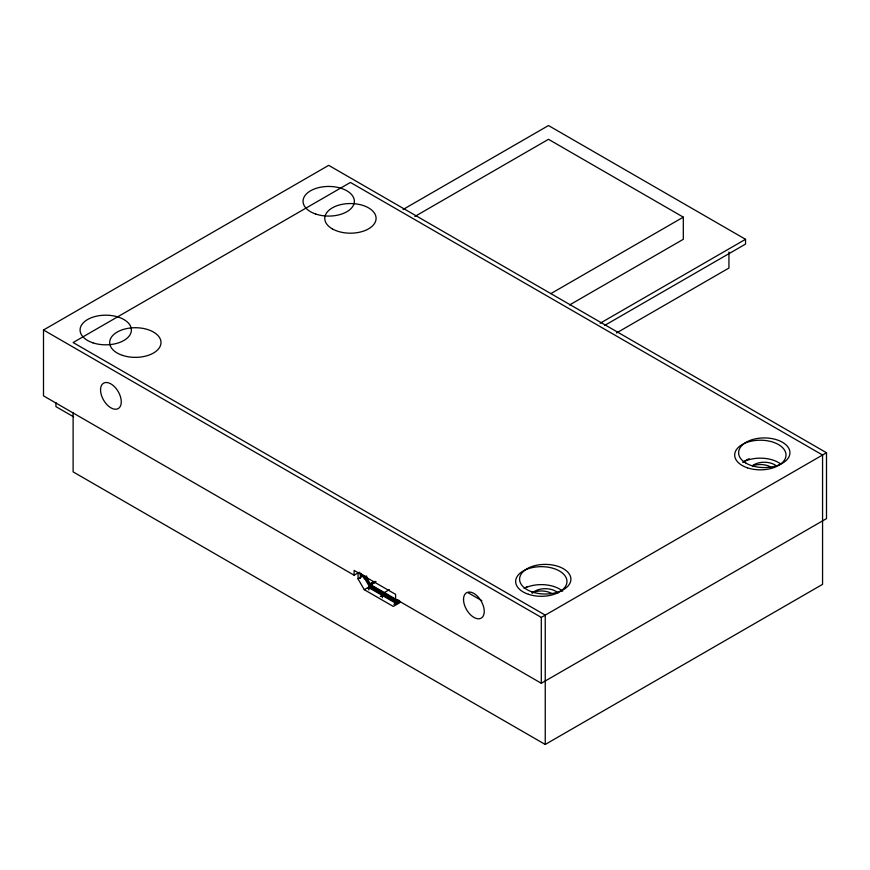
<?xml version="1.0" encoding="UTF-8"?>
<svg xmlns="http://www.w3.org/2000/svg" width="870" height="870" viewBox="0 0 870 870"><rect width="100%" height="100%" fill="white"/><g stroke="black" fill="none" stroke-linecap="round" stroke-linejoin="round"><path stroke-width="1.3" d="M368.336 588.686L370.337 585.151L375.655 581.943M365.868 576.364L362.921 576.636L361.039 575.146L361.876 576.375L362.137 575.222L361.202 573.885C361.061 578.278 361.333 573.036 361.039 574.548L361.539 573.711M399.537 600.463L399.537 602.856L393.305 606.444L364.269 589.686L358.048 578.898L362.192 576.505L362.442 575.353L361.202 574.483L361.539 574.994M381.821 596.472L383.757 592.905L389.368 589.675M395.121 604.063C397.079 604.204 397.383 601.116 399.939 602.268M398.83 600.365C397.144 599.724 394.012 603.91 396.405 604.161L395.426 603.562L396.546 603.878M361.876 576.375L362.442 575.353L362.921 576.636L362.921 574.635M380.331 596.494L382.06 595.319M393.86 604.313L395.589 603.127L368.63 587.565L368.978 589.936M359.288 572.199L354.112 575.19L43.5 395.861L43.5 330.002L328.697 165.343L826.5 452.748L826.5 518.607L541.303 683.265L370.87 584.77M403.049 209.507L548.491 125.541L745.536 239.304L745.536 244.089L604.791 325.358M414.838 216.478L548.491 139.309L683.309 217.152L683.309 239.304L569.589 304.957M550.83 293.636L683.309 217.152M600.093 323.27L745.536 239.304M616.449 332.992L728.94 268.047L728.94 252.082M366.64 575.983L366.814 577.908L370.228 583.846L373.73 581.823M370.228 583.846L375.046 581.388M370.381 584.085L375.231 581.606M375.427 581.78L370.566 584.292M364.269 589.686L369.456 586.684L363.236 575.907M43.5 330.002L541.303 617.406L826.5 452.748M545.24 744.459L822.563 584.357L822.563 455.021L350.425 182.439L73.113 342.541L545.24 615.123L545.24 744.459L73.113 471.877L73.113 412.456M375.905 581.693L371.044 584.673M368.358 588.337L369.576 588.316L368.456 587.989M362.17 576.495L362.746 575.44L361.866 575.037M467.864 592.611L481.849 600.681M370.337 585.151L397.296 600.713M369.815 585.64L396.785 601.203M369.348 586.217L396.307 601.79M368.945 586.869L395.904 602.442M73.569 416.817L55.941 406.638L55.941 402.603M370.457 586.065L365.846 578.789L365.085 576.234M381.887 595.743L382.452 597.723M397.84 600.333L398.014 602.029L398.014 600.235M541.303 617.406L541.303 683.265M395.589 599.136L395.589 594.351L354.112 570.405L354.112 575.19M364.476 576.092L364.476 578.68M364.269 576.06L364.269 578.757M360.332 572.949L360.332 578.332M358.048 572.917L358.048 578.898M752.996 465.646A14.67 8.472 0 0 1 770.7 466.994M532.538 592.927A14.67 8.472 0 0 1 557.942 592.927M743.154 461.97A25.665 14.823 0 0 1 780.694 463.96M524.882 588.142A25.665 14.823 0 0 1 527.089 586.684M752.256 465.852A14.67 8.472 0 0 1 776.29 465.852M531.874 592.959A14.67 8.472 0 0 1 551.667 593.449M742.926 462.481A25.665 14.823 0 0 1 744.981 460.937M746.123 460.23A25.665 14.823 0 0 1 749.19 458.718M524.121 588.435A25.665 14.823 0 0 1 562.651 591.208M332.275 228.843A25.665 14.823 0 0 0 375.22 222.198A25.665 14.823 0 0 0 343.78 204.048A25.665 14.823 0 0 0 332.275 228.843M747.504 467.853A25.665 14.823 0 0 0 786.001 455.021A25.665 14.823 0 0 0 747.504 442.188A25.665 14.823 0 0 0 747.504 467.853M532.407 592.035A25.665 14.823 0 0 0 570.905 579.202A25.665 14.823 0 0 0 532.407 566.37A25.665 14.823 0 0 0 532.407 592.035M122.496 355.373A25.665 14.823 0 0 0 161.004 342.541A25.665 14.823 0 0 0 122.496 329.708A25.665 14.823 0 0 0 122.496 355.373M315.864 214.096A25.665 14.823 0 0 0 354.362 201.264A25.665 14.823 0 0 0 315.864 188.431A25.665 14.823 0 0 0 315.864 214.096M746.123 463.221A25.665 14.823 0 0 0 789.068 456.576A25.665 14.823 0 0 0 757.629 438.426A25.665 14.823 0 0 0 746.123 463.221M528.471 594.308A25.665 14.823 0 0 0 566.968 581.475A25.665 14.823 0 0 0 528.471 568.643A25.665 14.823 0 0 0 528.471 594.308M92.894 342.834A25.665 14.823 0 0 0 131.392 330.002A25.665 14.823 0 0 0 92.894 317.169A25.665 14.823 0 0 0 92.894 342.834M463.525 599.441A14.67 8.472 60 0 0 479.076 618.787A14.67 8.472 60 0 0 479.076 598.049A14.67 8.472 60 0 0 463.525 599.441M100.539 389.88A14.67 8.472 60 0 0 116.091 409.226A14.67 8.472 60 0 0 116.091 388.488A14.67 8.472 60 0 0 100.539 389.88"/></g></svg>
